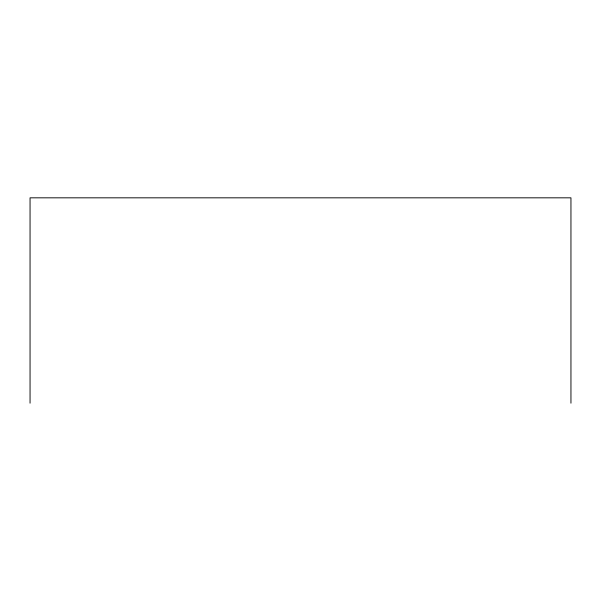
<?xml version="1.0" encoding="UTF-8"?>
<svg xmlns="http://www.w3.org/2000/svg" width="601" height="601" viewBox="0 0 601 601"><rect width="100%" height="100%" fill="white"/><g stroke="black" fill="none" stroke-linecap="round" stroke-linejoin="round"><path stroke-width="0.9" d="M570.95 403.173L570.95 197.827L30.05 197.827L30.05 403.173"/></g></svg>
